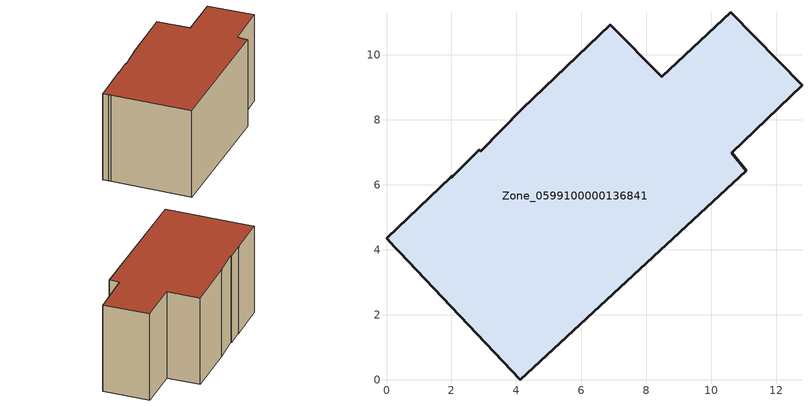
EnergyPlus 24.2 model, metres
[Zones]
Zone_0599100000136841
 floor ground (C_G): 2.03,6.26 2.86,7.08 2.9,7.03 4.18,8.34 6.89,10.93 8.47,9.32 10.6,11.31 12.79,9.06 10.63,6.98 11.07,6.43 4.12,0 0.39,3.94 0.26,4.08 0,4.35 1.97,6.23 z0
 wall outside (C_F): 10.63,6.98 12.79,9.06 10.6,11.31 8.47,9.32 6.89,10.93 4.18,8.34 2.9,7.03 2.86,7.08 2.03,6.26 1.97,6.23 0,4.35 0.26,4.08 0.39,3.94 4.12,0 11.07,6.43 10.63,6.98 z0:6.26
 roof outside (C_R): 2.86,7.08 2.03,6.26 1.97,6.23 0,4.35 0.26,4.08 0.39,3.94 4.12,0 11.07,6.43 10.63,6.98 12.79,9.06 10.6,11.31 8.47,9.32 6.89,10.93 4.18,8.34 2.9,7.03 z6.26
[BUILDING]
Pand.0599100000136841: North Axis=0; Terrain=City; Loads Convergence Tolerance Value=0.04; Temperature Convergence Tolerance Value=0.4; Solar Distribution=FullExterior; Maximum Number of Warmup Days=25; Minimum Number of Warmup Days=1
[Site:Location]
Rotterdam.The.Hague.AP_ZH_NLD Design_Conditions: Latitude=51.96; Longitude=4.45; Time Zone=1; Elevation=-4.5
[SITE:GROUNDTEMPERATURE:BUILDINGSURFACE]
18, 18, 18, 18, 18, 18, 18, 18, 18, 18, 18, 18
[MATERIAL] Thermal Absorptance=0.9; Solar Absorptance=0.7; Visible Absorptance=0.7
Name | Roughness | Thickness | Conductivity | Density | Specific Heat
G.TC.1946 | MediumSmooth | 0.15 | 1 | 540 | 1210
F.TC.1946 | Rough | 0.3 | 0.857143 | 1920 | 840
R.TC.1946 | MediumRough | 0.2 | 0.909091 | 1500 | 1000
[CONSTRUCTION]
C_G: G.TC.1946
C_F: F.TC.1946
C_R: R.TC.1946
[ZONE]
Zone_0599100000136841: Type=1; Multiplier=1; Ceiling Height=Autocalculate; Volume=Autocalculate; Floor Area=autocalculate; Part of Total Floor Area=Yes
[ZONEINFILTRATION:DESIGNFLOWRATE]
Infil_Zone_0599100000136841: Zone or ZoneList or Space or SpaceList=Zone_0599100000136841; Schedule=AlwaysOn; Design Flow Rate Calculation Method=Flow/Area; Flow Rate per Floor Area=0.003; Constant Term Coefficient=1; Temperature Term Coefficient=0; Velocity Term Coefficient=0; Velocity Squared Term Coefficient=0
[HVACTEMPLATE:ZONE:IDEALLOADSAIRSYSTEM]
Zone_0599100000136841: Maximum Heating Supply Air Temperature=50; Minimum Cooling Supply Air Temperature=13; Maximum Heating Supply Air Humidity Ratio=0.0156; Minimum Cooling Supply Air Humidity Ratio=0.0077; Heating Limit=NoLimit; Cooling Limit=NoLimit; Dehumidification Control Type=ConstantSensibleHeatRatio; Cooling Sensible Heat Ratio=0.7; Dehumidification Setpoint=60; Humidification Control Type=None; Humidification Setpoint=30; Outdoor Air Method=None; Outdoor Air Flow Rate per Person=0.00944; Outdoor Air Flow Rate per Zone Floor Area=0; Outdoor Air Flow Rate per Zone=0; Demand Controlled Ventilation Type=None; Outdoor Air Economizer Type=NoEconomizer; Heat Recovery Type=None; Sensible Heat Recovery Effectiveness=0.7; Latent Heat Recovery Effectiveness=0.65
[ZONECONTROL:THERMOSTAT]
ThermostatControl_Zone_0599100000136841: Zone or ZoneList=Zone_0599100000136841; Control Type Schedule=DualSetpointControlType; Control 1=Thermostat_Zone_0599100000136841; Temperature Difference Between Cutout And Setpoint=0
[THERMOSTATSETPOINT:DUALSETPOINT]
Thermostat_Zone_0599100000136841: Heating Setpoint Temperature Schedule=HeatingSetpoint_Zone_0599100000136841; Cooling Setpoint Temperature Schedule=CoolingSetpoint_Zone_0599100000136841
[SCHEDULE:COMPACT]
HeatingSetpoint_Zone_0599100000136841: Through: 12/31, For: AllDays, Until: 24:00, 21
CoolingSetpoint_Zone_0599100000136841: Through: 12/31, For: AllDays, Until: 24:00, 24
DualSetpointControlType: Through: 12/31, For: AllDays, Until: 24:00, 4
AlwaysOn: Through: 12/31, For: AllDays, Until: 24:00, 1
